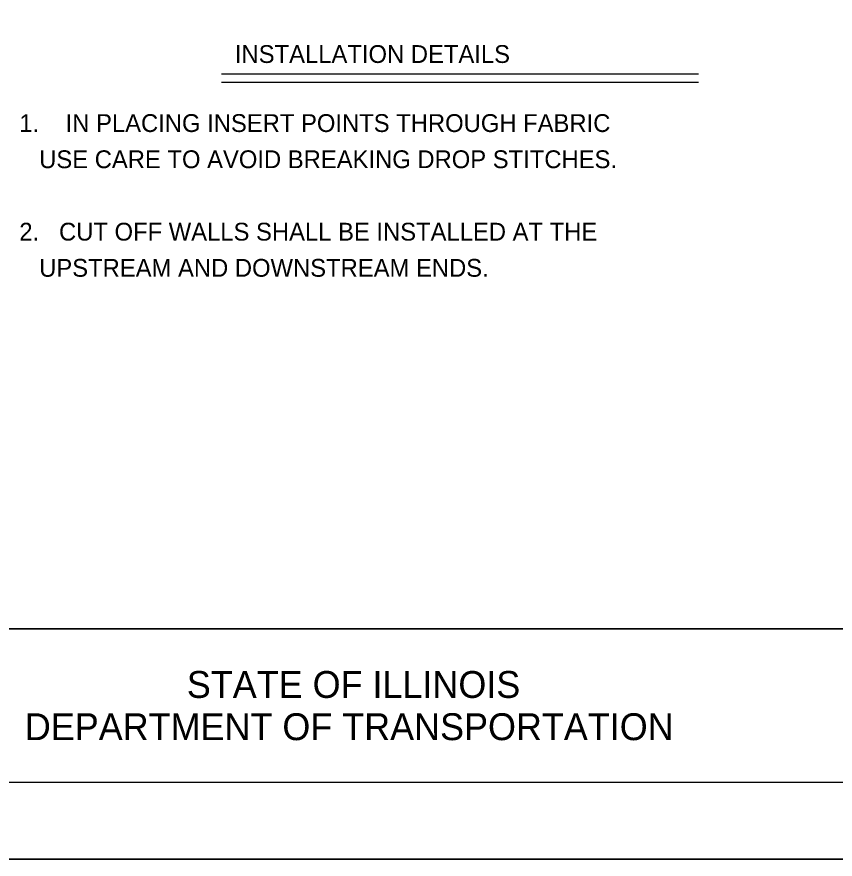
# Model space of a CAD drawing. Extents: x 86020 to 86700, y 81733 to 82173.
# Drawn here: x 86323.9 to 86430.5, y 81733.4 to 81843.1 of the extents above; entities that cross this region are included whole.
import ezdxf

# ---------------------------------------------------------------- set-up
doc = ezdxf.new("R2010")
doc.units = 0
for name, color, linetype in [('Level 48', 7, 'Continuous'), ('Sheets_50 Reference Boundary', 7, 'Continuous'), ('Sheets_General Details', 7, 'Continuous'), ('Sheets_Printer Plotting Border', 7, 'Continuous')]:
    doc.layers.add(name, color=color, linetype=linetype)

msp = doc.modelspace()

# ---------------------------------------------------------------- linework, layer by layer
at = {"layer": 'Level 48'}
msp.add_lwpolyline([(86020.01, 82173.38), (86700.01, 82173.38), (86700.01, 81733.38), (86020.01, 81733.38)], close=True, dxfattribs=at)
at = {"layer": 'Sheets_50 Reference Boundary'}
msp.add_lwpolyline([(86060.01, 82163.38), (86690.01, 82163.38), (86690.01, 81763.38), (86060.01, 81763.38)], close=True, dxfattribs=at)
at = {"layer": 'Sheets_General Details'}
for p, q in [((86350.57, 81835.63), (86412.67, 81835.63)), ((86350.57, 81834.56), (86412.67, 81834.56)), ((86060.01, 81763.38), (86690.01, 81763.38)), ((86700.01, 81733.38), (86020.01, 81733.38))]:
    msp.add_line(p, q, dxfattribs=at)
msp.add_lwpolyline([(86060.01, 82163.38), (86690.01, 82163.38), (86690.01, 81743.38), (86060.01, 81743.38)], close=True, dxfattribs=at)
at = {"layer": 'Sheets_Printer Plotting Border'}
msp.add_lwpolyline([(86020.01, 81733.38), (86700.01, 81733.38), (86700.01, 82173.38), (86020.01, 82173.38)], close=True, dxfattribs=at)

# ---------------------------------------------------------------- texts
at = {"layer": 'Sheets_General Details'}
for s, height, p in [('INSTALLATION DETAILS', 2.3185, (86352.3, 81837.06)), ('1.    IN PLACING INSERT POINTS THROUGH FABRIC', 2.3182, (86324.22, 81828.07)), ('   USE CARE TO AVOID BREAKING DROP STITCHES.', 2.3182, (86324.22, 81823.36)), ('2.   CUT OFF WALLS SHALL BE INSTALLED AT THE', 2.3182, (86324.22, 81813.93)), ('   UPSTREAM AND DOWNSTREAM ENDS.', 2.3182, (86324.22, 81809.22)), ('STATE OF ILLINOIS', 3.5, (86346.04, 81754.38)), ('DEPARTMENT OF TRANSPORTATION', 3.5, (86324.94, 81748.88))]:
    msp.add_text(s, height=height, dxfattribs=at).set_placement(p)

doc.saveas('drawing.dxf')
